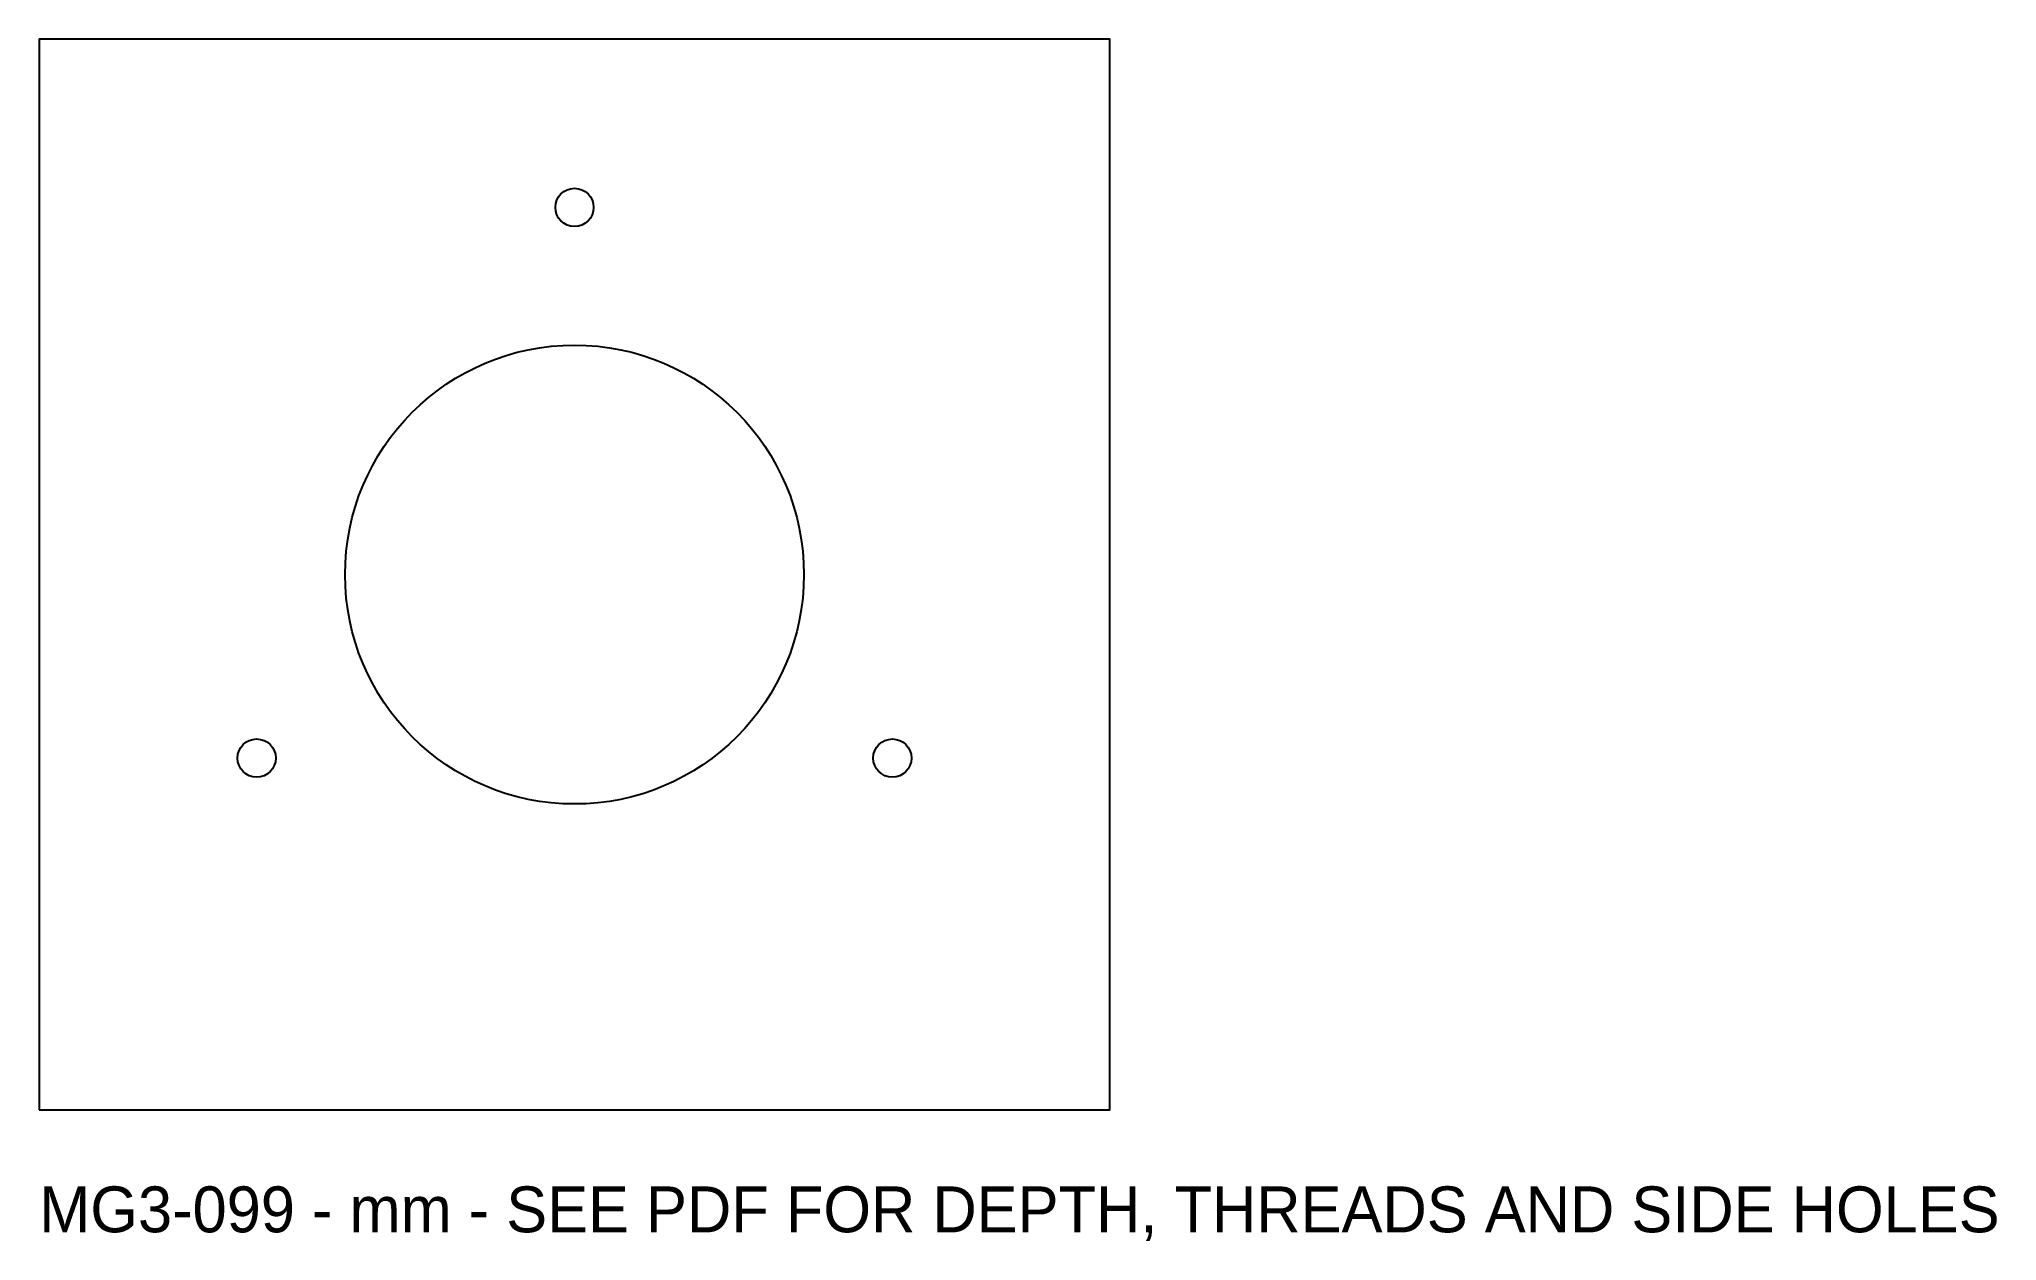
# Model space of a CAD drawing. Header units: millimetres. Extents: x 0 to 128, y -9 to 70.
import ezdxf

# ---------------------------------------------------------------- set-up
doc = ezdxf.new("R2010")
doc.units = ezdxf.units.MM
for name, color, linetype in [('NOTES', 2, 'Continuous'), ('OUTLINE', 7, 'Continuous'), ('TAP_PILOT', 1, 'Continuous'), ('THROUGH', 3, 'Continuous')]:
    doc.layers.add(name, color=color, linetype=linetype)

msp = doc.modelspace()

# ---------------------------------------------------------------- linework, layer by layer
at = {"layer": 'OUTLINE'}
msp.add_lwpolyline([(0, 0), (70, 0), (70, 70), (0, 70)], close=True, dxfattribs=at)
at = {"layer": 'TAP_PILOT'}
for centre in [(35, 59), (14.22, 23), (55.78, 23)]:
    msp.add_circle(centre, 1.25, dxfattribs=at)
at = {"layer": 'THROUGH'}
msp.add_circle((35, 35), 15, dxfattribs=at)

# ---------------------------------------------------------------- texts
at = {"layer": 'NOTES'}
msp.add_text('MG3-099 - mm - SEE PDF FOR DEPTH, THREADS AND SIDE HOLES', height=3, dxfattribs=at).set_placement((0, -8))

doc.saveas('drawing.dxf')
